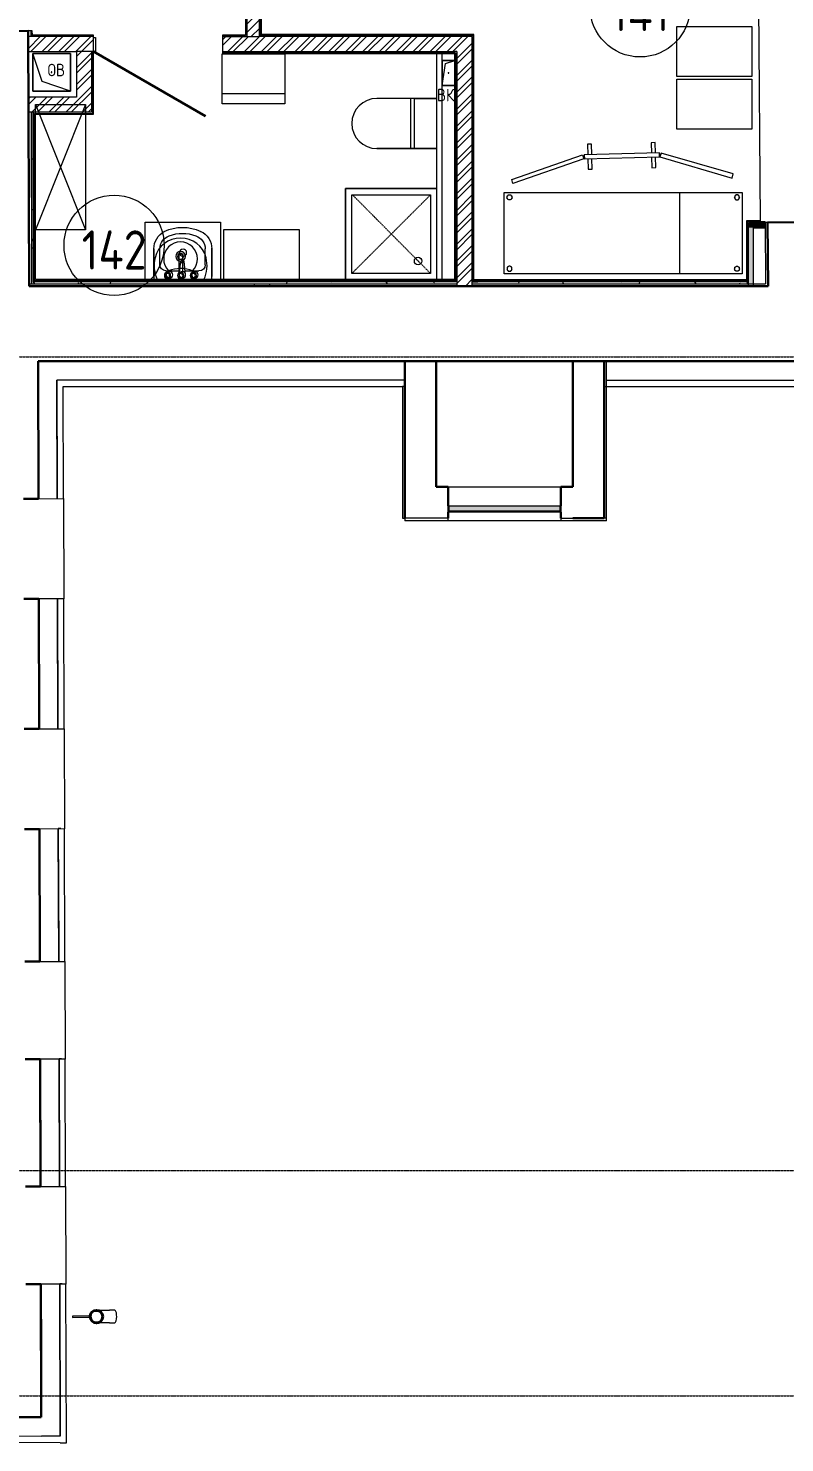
# Model space of a CAD drawing. Header units: millimetres. Extents: x -42533 to 645315, y 3457 to 82611.
# Drawn here: x 75937 to 81975, y 32096 to 43396 of the extents above; entities that cross this region are included whole.
import ezdxf

# ---------------------------------------------------------------- set-up
doc = ezdxf.new("R2010")
doc.units = ezdxf.units.MM
doc.linetypes.add('ADSK_Линия сетки', pattern=[25, 20, -2.5, 0, -2.5])
doc.linetypes.add('HIDDEN', pattern=[9.525, 6.35, -3.175])
for name, color, linetype, lineweight in [('_ Окна', 7, 'Continuous', 9), ('Аннотация', 7, 'Continuous', 18), ('Двери', 7, 'Continuous', 9), ('Обобщенные модели', 7, 'Continuous', 18), ('Окна', 7, 'Continuous', 9), ('Оси', 253, 'Continuous', 9), ('Перекрытие', 7, 'Continuous', 18), ('Сантехника', 7, 'Continuous', 18), ('Стены внутренние', 7, 'Continuous', 18), ('Стены наружные', 7, 'Continuous', 18), ('Стены несущие', 7, 'Continuous', 30), ('Стены отделка', 7, 'Continuous', 30), ('Стены штриховка', 7, 'Continuous', 9), ('ТХ', 5, 'Continuous', 0), ('ШТРИХОВКА', 252, 'Continuous', 15)]:
    doc.layers.add(name, color=color, linetype=linetype, lineweight=lineweight)
doc.layers.add('Линии', color=7, linetype='Continuous', lineweight=9, true_color=0x00a600)
doc.layers.add('ЭОМ_Лотки рабочие', color=5, linetype='Continuous')
doc.styles.add('GOST Common', font='GOST_Common.ttf', dxfattribs={"width": 0.9, "height": 350})
doc.styles.add('GOST Common_5', font='GOST_Common.ttf', dxfattribs={"width": 0.9, "height": 200})
pattern_1 = [(0, (557.2, 188.9), (406.4, 101.6), [33.528, -271.272, 33.528, -271.272, -1625.6]), (0, (557.2, 188.9), (406.4, 101.6), [-609.6, 33.528, -576.072, 33.528, -271.272, -711.2]), (0, (557.2, 188.9), (406.4, 101.6), [-1524, 33.528, -169.672, 33.528, -474.472]), (120, (709.6, 239.7), (-291.18818, 301.15272), [33.528, -271.272, 33.528, -271.272, -1625.6]), (120, (709.6, 239.7), (-291.18818, 301.15272), [-609.6, 33.528, -576.072, 33.528, -271.272, -711.2]), (120, (709.6, 239.7), (-291.18818, 301.15272), [-1524, 33.528, -169.672, 33.528, -474.472]), (240, (760.4, 442.9), (-115.21182, -402.75272), [33.528, -271.272, 33.528, -271.272, -1625.6]), (240, (760.4, 442.9), (-115.21182, -402.75272), [-609.6, 33.528, -576.072, 33.528, -271.272, -711.2]), (240, (760.4, 442.9), (-115.21182, -402.75272), [-1524, 33.528, -169.672, 33.528, -474.472])]

# ---------------------------------------------------------------- blocks, each defined once
blk = doc.blocks.new('Тумба-мойка')
at = {"layer": 'ТХ', "color": 0, "transparency": 33554687}
blk.add_lwpolyline([(-604500, 223793), (-604040, 223793), (-604040, 224393), (-604500, 224393)], close=True, dxfattribs=at)
for points in [[(-604064, 224325), (-604285, 224325), (-604040, 224325), (-604040, 223862), (-604290, 223862), (-604064, 223862)], [(-604161, 224277), (-604287, 224277)], [(-604111, 224227), (-604111, 224118)], [(-604076, 224121), (-604187, 224109)], [(-604076, 224070), (-604187, 224082)], [(-604109, 224072), (-604109, 223964)], [(-604159, 223914), (-604286, 223914)]]:
    blk.add_lwpolyline(points, dxfattribs=at)
for points in [[(-604078, 224173, -1), (-604078, 224225, -1)], [(-604078, 224070, -1), (-604078, 224121, -1)], [(-604078, 223970, -1), (-604078, 224022, -1)]]:
    blk.add_lwpolyline(points, format="xyb", close=True, dxfattribs=at)
for centre, radius in [((-604255, 224091), 28.8), ((-604185, 224095), 13.9)]:
    blk.add_circle(centre, radius, dxfattribs=at)
for centre, radius, start, end in [((-604285, 224167), 157, 90, 152.7704), ((-604108, 224095), 349, 155.4071, 204.5929), ((-604108, 224095), 301, 159.3842, 200.6158), ((-604286, 224168), 108, 90.4624, 162.3215), ((-604161, 224227), 49.8, 360, 90), ((-604286, 224022), 108, 197.6795, 270.5895), ((-604290, 224010), 148, 203.7636, 271.8244), ((-604159, 223964), 49.8, 270, 0)]:
    blk.add_arc(centre, radius, start, end, dxfattribs=at)
blk = doc.blocks.new('Ширма медицинская')
at = {"layer": 'ТХ', "color": 0, "lineweight": 0, "transparency": 33554687}
for p, q in [((300, 1215), (119, 645)), ((150, 634), (332, 1207)), ((332, 1207), (300, 1215)), ((118, 31), (118, 631)), ((118, 631), (130, 631)), ((119, 645), (150, 634)), ((149, 631), (149, 31)), ((34, 95), (118, 95)), ((130, 31), (118, 31)), ((119, 17), (150, 27)), ((300, -553), (119, 17)), ((149, 31), (130, 31)), ((150, 27), (332, -545)), ((332, -545), (300, -553))]:
    blk.add_line(p, q, dxfattribs=at)
at = {"layer": 'ТХ', "color": 0, "transparency": 33554687}
blk.add_line((118, 631), (149, 631), dxfattribs=at)
at = {"layer": 'ТХ', "color": 0, "lineweight": 0, "transparency": 33554687}
for points in [[(34, 571), (34, 603)], [(34, 603), (118, 603)], [(118, 571), (34, 571)], [(149, 603), (234, 603)], [(234, 571), (149, 571)], [(234, 603), (234, 571)], [(34, 63), (34, 95)], [(118, 63), (34, 63)], [(149, 95), (234, 95)], [(234, 63), (149, 63)], [(234, 95), (234, 63)]]:
    blk.add_lwpolyline(points, dxfattribs=at)
for centre, start, end in [((132, 636), 122.3336, 247.5506), ((132, 636), 292.4494, 20.7965), ((132, 25), 112.4494, 237.6664), ((132, 25), 339.2035, 67.5506)]:
    blk.add_arc(centre, 5.98, start, end, dxfattribs=at)
blk = doc.blocks.new('ТХ 1 этаж.')
at = {"layer": 'ТХ', "color": 252, "true_color": 0x939598}
for p, q in [((56659, 8945), (57059, 7945)), ((57059, 8945), (56659, 7945)), ((60401, 7593), (60401, 8243))]:
    blk.add_line(p, q, dxfattribs=at)
at = {"layer": 'ТХ', "color": 252, "ltscale": 15, "true_color": 0x939598, "transparency": 33554687}
for p, q in [((60401, 8243), (62301, 8243)), ((61801, 8243), (61801, 7593)), ((62301, 8243), (62301, 7593)), ((62301, 7593), (60401, 7593))]:
    blk.add_line(p, q, dxfattribs=at)
at = {"layer": 'ТХ', "color": 252, "true_color": 0x939598}
for points in [[(61778, 9569), (62378, 9569), (62378, 9169), (61778, 9169)], [(58649, 8950), (58149, 8950), (58149, 9350), (58649, 9350)], [(61778, 9149), (62378, 9149), (62378, 8749), (61778, 8749)], [(56659, 8945), (57059, 8945), (57059, 7945), (56659, 7945)], [(58764, 7947), (58764, 7547), (58164, 7547), (58164, 7947)]]:
    blk.add_lwpolyline(points, close=True, dxfattribs=at)
blk.add_lwpolyline([(58649, 9030), (58149, 9030)], dxfattribs=at)
at = {"layer": 'ТХ', "color": 252, "true_color": 0x939598, "transparency": 33554687}
for points in [[(60421, 8203), (60425, 8207), (60425, 8211), (60425, 8215), (60429, 8215), (60429, 8219), (60433, 8219), (60433, 8223), (60437, 8223), (60441, 8223), (60445, 8223), (60449, 8223), (60453, 8223), (60453, 8219), (60457, 8219), (60457, 8215), (60461, 8215), (60461, 8211), (60461, 8207), (60465, 8203), (60461, 8203), (60461, 8199), (60461, 8195), (60461, 8191), (60457, 8191), (60457, 8187), (60453, 8187), (60449, 8183), (60445, 8183), (60441, 8183), (60437, 8183), (60433, 8187), (60429, 8187), (60429, 8191), (60425, 8191), (60425, 8195), (60425, 8199), (60425, 8203)], [(62281, 8203), (62277, 8207), (62277, 8211), (62277, 8215), (62273, 8215), (62273, 8219), (62269, 8219), (62269, 8223), (62265, 8223), (62261, 8223), (62257, 8223), (62253, 8223), (62249, 8223), (62249, 8219), (62245, 8219), (62245, 8215), (62241, 8215), (62241, 8211), (62241, 8207), (62237, 8203), (62241, 8203), (62241, 8199), (62241, 8195), (62241, 8191), (62245, 8191), (62245, 8187), (62249, 8187), (62253, 8183), (62257, 8183), (62261, 8183), (62265, 8183), (62269, 8187), (62273, 8187), (62273, 8191), (62277, 8191), (62277, 8195), (62277, 8199), (62277, 8203)], [(60421, 7633), (60425, 7629), (60425, 7625), (60425, 7621), (60429, 7621), (60429, 7617), (60433, 7617), (60433, 7613), (60437, 7613), (60441, 7613), (60445, 7613), (60449, 7613), (60453, 7613), (60453, 7617), (60457, 7617), (60457, 7621), (60461, 7621), (60461, 7625), (60461, 7629), (60465, 7633), (60461, 7633), (60461, 7637), (60461, 7641), (60461, 7645), (60457, 7645), (60457, 7649), (60453, 7649), (60449, 7653), (60445, 7653), (60441, 7653), (60437, 7653), (60433, 7649), (60429, 7649), (60429, 7645), (60425, 7645), (60425, 7641), (60425, 7637), (60425, 7633)], [(62281, 7633), (62277, 7629), (62277, 7625), (62277, 7621), (62273, 7621), (62273, 7617), (62269, 7617), (62269, 7613), (62265, 7613), (62261, 7613), (62257, 7613), (62253, 7613), (62249, 7613), (62249, 7617), (62245, 7617), (62245, 7621), (62241, 7621), (62241, 7625), (62241, 7629), (62237, 7633), (62241, 7633), (62241, 7637), (62241, 7641), (62241, 7645), (62245, 7645), (62245, 7649), (62249, 7649), (62253, 7653), (62257, 7653), (62261, 7653), (62265, 7653), (62269, 7649), (62273, 7649), (62273, 7645), (62277, 7645), (62277, 7641), (62277, 7637), (62277, 7633)]]:
    blk.add_lwpolyline(points, close=True, dxfattribs=at)
at = {"layer": 'ТХ', "color": 252, "lineweight": 15, "true_color": 0x939598, "xscale": -1, "rotation": 91.39291799089979}
blk.add_blockref('Ширма медицинская', (61668, 8677), dxfattribs=at)
at = {"layer": 'ТХ', "color": 252, "true_color": 0x939598, "transparency": 33554687, "xscale": -1, "rotation": 90}
blk.add_blockref('Тумба-мойка', (281928, -596493), dxfattribs=at)
blk = doc.blocks.new('1 этаж')
at = {"layer": 'Окна'}
for points in [[(53128.067, 7291.943), (53992.201, 7291.943), (53994.701, 7294.443), (53099.701, 7294.443), (53102.201, 7291.943)], [(53992.201, 7252.137), (53992.201, 7291.943), (53102.201, 7291.943), (53102.201, 7252.137), (53989.506, 7252.137)], [(53989.506, 7249.443), (53992.201, 7252.137), (53102.201, 7252.137), (53104.895, 7249.443), (53988.361, 7249.443)], [(53947.201, 7246.943), (53949.701, 7249.443), (53144.701, 7249.443), (53147.201, 7246.943)], [(53147.201, 7244.443), (53947.201, 7244.443), (53947.201, 7246.943), (53147.201, 7246.943)]]:
    blk.add_hatch(color=8, dxfattribs=at).paths.add_polyline_path(points)
at = {"layer": 'Стены внутренние', "lineweight": 9}
h = blk.add_hatch(dxfattribs=at)
h.set_pattern_fill('FP_12', color=8, style=0, pattern_type=2)
h.set_pattern_definition(pattern_1)
h.paths.add_polyline_path([(49771.593, 9073.886), (49771.593, 9103.331), (49786.576, 9103.331), (49786.576, 10457.681), (49771.576, 10457.681), (49771.576, 9073.886)])
at = {"layer": 'Стены внутренние'}
for points in [[(55494.661, 9515.726), (55627.229, 9515.726), (55626.91, 9555.726), (55494.661, 9555.133)], [(55530.645, 9068.331), (55534.661, 9068.331), (55534.661, 9515.726), (55494.661, 9515.726), (55494.661, 9068.331)]]:
    blk.add_hatch(color=8, dxfattribs=at).paths.add_polyline_path(points)
at = {"layer": 'Стены внутренние', "lineweight": 9}
h = blk.add_hatch(dxfattribs=at)
h.set_pattern_fill('FP_12', color=8, style=0, pattern_type=2)
h.set_pattern_definition(pattern_1)
h.paths.add_polyline_path([(49771.593, 9068.331), (53151.301, 9068.331), (53151.301, 9083.331), (49771.593, 9083.331)])
h = blk.add_hatch(dxfattribs=at)
h.set_pattern_fill('FP_12', color=8, style=0, pattern_type=2)
h.set_pattern_definition(pattern_1)
h.paths.add_polyline_path([(55043.947, 9068.331), (55486.711, 9068.331), (55486.711, 9083.331), (53317.201, 9083.331), (53317.201, 9068.331), (53988.361, 9068.331)])
at = {"layer": 'Стены штриховка'}
h = blk.add_hatch(dxfattribs=at)
h.set_pattern_fill('ANSI34', color=8, scale=15)
h.set_pattern_definition([(45, (-31496.66, 188.9), (-202.0558, 202.0558), []), (45, (-31429.3, 188.9), (-202.0558, 202.0558), []), (45, (-31361.96, 188.9), (-202.0558, 202.0558), []), (45, (-31294.6, 188.9), (-202.0558, 202.0558), [])])
h.paths.add_polyline_path([(51590.094, 11233.331), (51490.094, 11233.331), (51490.094, 11042.681), (51590.094, 11042.681)])
h = blk.add_hatch(dxfattribs=at)
h.set_pattern_fill('ANSI32', color=8, scale=10)
h.set_pattern_definition([(45, (-31496.66, 188.9), (-67.35192, 67.35192), []), (45, (-31451.76, 188.9), (-67.35192, 67.35192), [])])
h.paths.add_polyline_path([(53287.201, 11042.681), (51590.094, 11042.681), (51296.882, 11042.681), (51296.882, 10922.681), (53151.301, 10922.681), (53167.201, 10922.681), (53167.201, 9048.331), (53287.201, 9048.331)])
h.paths.add_polyline_path([(50266.882, 11042.681), (49745.57, 11042.681), (49745.936, 10922.681), (50130.982, 10922.681), (50266.882, 10922.681)])
h.paths.add_polyline_path([(50250.982, 10922.681), (50130.982, 10922.681), (50130.982, 10557.681), (49747.05, 10557.681), (49747.416, 10437.681), (50250.982, 10437.681)])
at = {"layer": '_ Окна', "color": 8, "lineweight": 18}
for p, q in [((53097.201, 7294.443), (53099.701, 7294.443)), ((53097.201, 7244.443), (53097.201, 7294.443)), ((53147.201, 7244.443), (53097.201, 7244.443)), ((53099.701, 7294.443), (53102.201, 7291.943)), ((53102.201, 7291.943), (53102.201, 7252.137)), ((53102.201, 7252.137), (53104.895, 7249.443)), ((53104.895, 7249.443), (53144.701, 7249.443)), ((53144.701, 7249.443), (53147.201, 7246.943)), ((53147.201, 7246.943), (53147.201, 7244.443)), ((53947.201, 7246.943), (53949.701, 7249.443)), ((53947.201, 7244.443), (53947.201, 7246.943)), ((53997.201, 7244.443), (53947.201, 7244.443)), ((53949.701, 7249.443), (53989.506, 7249.443)), ((53989.506, 7249.443), (53992.201, 7252.137)), ((53992.201, 7291.943), (53994.701, 7294.443)), ((53992.201, 7252.137), (53992.201, 7291.943)), ((53994.701, 7294.443), (53997.201, 7294.443)), ((53997.201, 7294.443), (53997.201, 7244.443))]:
    blk.add_line(p, q, dxfattribs=at)
at = {"layer": 'Двери', "color": 8, "lineweight": 30}
blk.add_line((50266.882, 10922.681), (51158.888, 10407.681), dxfattribs=at)
at = {"layer": 'Линии', "color": 8}
for centre in [(54629.54, 11280.105), (50430.625, 9374.907)]:
    blk.add_circle(centre, 400, dxfattribs=at)
at = {"layer": 'Обобщенные модели', "color": 8}
for p, q in [((49780.982, 10907.681), (50080.982, 10907.681)), ((49780.982, 10607.681), (49780.982, 10907.681)), ((49855.982, 10682.681), (49780.982, 10907.681)), ((49780.982, 10907.681), (49780.982, 10607.681)), ((50080.982, 10907.681), (49780.982, 10907.681)), ((49780.982, 10907.681), (50080.982, 10907.681)), ((49780.982, 10607.681), (49780.982, 10907.681)), ((49855.982, 10682.681), (49780.982, 10907.681)), ((49780.982, 10907.681), (49780.982, 10607.681)), ((50080.982, 10907.681), (49780.982, 10907.681)), ((50080.982, 10907.681), (50080.982, 10607.681)), ((50080.982, 10607.681), (50080.982, 10907.681)), ((50080.982, 10907.681), (50080.982, 10607.681)), ((50080.982, 10607.681), (50080.982, 10907.681)), ((53049.701, 10652.12), (53049.701, 10852.12)), ((53049.701, 10852.12), (53149.701, 10852.12)), ((53149.701, 10852.12), (53049.701, 10852.12)), ((53049.701, 10852.12), (53049.701, 10652.12)), ((53074.701, 10827.12), (53149.701, 10852.12)), ((53149.701, 10852.12), (53149.701, 10652.12)), ((53149.701, 10652.12), (53149.701, 10852.12)), ((53049.701, 10652.12), (53074.701, 10827.12)), ((50080.982, 10607.681), (49855.982, 10682.681)), ((50080.982, 10607.681), (49855.982, 10682.681)), ((53149.701, 10652.12), (53049.701, 10652.12)), ((53049.701, 10652.12), (53149.701, 10652.12)), ((50080.982, 10607.681), (49780.982, 10607.681)), ((49780.982, 10607.681), (50080.982, 10607.681)), ((50080.982, 10607.681), (49780.982, 10607.681)), ((49780.982, 10607.681), (50080.982, 10607.681)), ((50238.462, 821.032), (50099.325, 819.976)), ((50099.325, 819.976), (50099.401, 809.976)), ((50099.401, 809.976), (50238.538, 811.032)), ((50435.125, 867.526), (50392.622, 867.203)), ((50393.381, 767.206), (50435.884, 767.528))]:
    blk.add_line(p, q, dxfattribs=at)
at = {"layer": 'Обобщенные модели', "color": 8, "flags": 128}
for points in [[(50301.994, 866.515), (50303.265, 866.525), (50305.928, 866.545), (50308.804, 866.567), (50311.889, 866.59), (50315.177, 866.615), (50318.663, 866.642), (50322.341, 866.67), (50326.206, 866.699), (50330.251, 866.73), (50334.47, 866.762), (50338.857, 866.795), (50343.404, 866.829), (50348.103, 866.865), (50352.948, 866.902), (50357.93, 866.94), (50363.043, 866.978), (50368.276, 867.018), (50373.623, 867.059), (50379.074, 867.1), (50384.621, 867.142), (50390.255, 867.185), (50392.622, 867.203)], [(50393.381, 767.206), (50387.714, 767.163), (50382.129, 767.12), (50376.637, 767.079), (50371.246, 767.038), (50365.964, 766.998), (50360.8, 766.959), (50355.763, 766.92), (50350.86, 766.883), (50346.099, 766.847), (50341.488, 766.812), (50337.034, 766.778), (50332.744, 766.746), (50328.626, 766.714), (50324.685, 766.684), (50320.928, 766.656), (50317.362, 766.629), (50313.991, 766.603), (50310.821, 766.579), (50307.858, 766.557), (50305.105, 766.536), (50302.753, 766.518)]]:
    blk.add_lwpolyline(points, dxfattribs=at)
at = {"layer": 'Обобщенные модели', "color": 8}
for centre, radius, start, end in [((49930.982, 10757.681), 2.5, 90, 270), ((49930.982, 10757.681), 2.5, 90, 270), ((49930.982, 10757.681), 2.5, 150, 255), ((49930.982, 10757.681), 2.5, 150, 255), ((49930.982, 10757.681), 2.5, 270, 90), ((49930.982, 10757.681), 2.5, 30, 90), ((49930.982, 10757.681), 2.5, 270, 90), ((49930.982, 10757.681), 2.5, 30, 90), ((49930.982, 10757.681), 2.5, 285, 0), ((49930.982, 10757.681), 2.5, 285, 0), ((53099.701, 10752.12), 2.5, 0, 180), ((53099.701, 10752.12), 2.5, 180, 0), ((53099.701, 10752.12), 2.5, 60, 165), ((53099.701, 10752.12), 2.5, 195, 270), ((53099.701, 10752.12), 2.5, 300, 0), ((50289.357, 816.418), 52, 0.4348438, 180.4348438), ((50289.357, 816.418), 52, 180.4348438, 0.4348438)]:
    blk.add_arc(centre, radius, start, end, dxfattribs=at)
at = {"layer": 'Обобщенные модели', "color": 8, "lineweight": 40}
for start, end in [(0.4348438, 180.4348438), (180.4348438, 0.4348438)]:
    blk.add_arc((50289.357, 816.418), 50, start, end, dxfattribs=at)
at = {"layer": 'Обобщенные модели', "color": 8}
for start_param, end_param in [(4.71238898, 6.283185307), (3.141592654, 4.71238898)]:
    blk.add_ellipse((50435.505, 817.527), major_axis=(-0.379, 49.999), ratio=0.309016994, start_param=start_param, end_param=end_param, dxfattribs=at)
at = {"layer": 'Окна', "color": 8}
for p, q in [((53099.701, 7294.443), (53994.701, 7294.443)), ((53992.201, 7291.943), (53102.201, 7291.943)), ((53992.201, 7252.137), (53102.201, 7252.137)), ((53144.701, 7249.443), (53949.701, 7249.443)), ((53947.201, 7246.943), (53147.201, 7246.943)), ((53947.201, 7244.443), (53147.201, 7244.443))]:
    blk.add_line(p, q, dxfattribs=at)
at = {"layer": 'Оси', "color": 8, "linetype": 'ADSK_Линия сетки'}
for p, q in [((-9557.528, 8483.902), (56672.201, 8483.902)), ((-9557.528, 1983.902), (56672.201, 1983.902)), ((-9557.528, 183.902), (56562.053, 183.902))]:
    blk.add_line(p, q, dxfattribs=at)
at = {"layer": 'Перекрытие', "color": 8}
blk.add_line((55591.903, 9555.92), (55626.902, 9556.203), dxfattribs=at)
blk.add_lwpolyline([(50266.882, 11034.681), (50281.882, 11034.681), (50281.882, 10922.681)], dxfattribs=at)
at = {"layer": 'Сантехника', "color": 8}
for p, q in [((53007.201, 10548.331), (52527.201, 10548.331)), ((52827.201, 10548.331), (52527.201, 10548.331)), ((52797.201, 10548.331), (52797.201, 10148.331)), ((52827.201, 10148.331), (52827.201, 10548.331)), ((52827.201, 10548.331), (53007.201, 10548.331)), ((52527.201, 10148.331), (53007.201, 10148.331)), ((52827.201, 10148.331), (52527.201, 10148.331)), ((53007.201, 10148.331), (52827.201, 10148.331)), ((53007.201, 9829.231), (52277.201, 9829.231)), ((52277.201, 9829.231), (52277.201, 9103.331)), ((52277.201, 9103.331), (52277.201, 9829.231)), ((52277.201, 9829.231), (53007.201, 9829.231)), ((52327.201, 9779.231), (52957.201, 9779.231)), ((52327.201, 9149.231), (52327.201, 9779.231)), ((52957.201, 9779.231), (52957.201, 9149.231)), ((50945.982, 9298.222), (50945.982, 9154.019)), ((50975.982, 9298.222), (50975.982, 9154.019)), ((52957.201, 9149.231), (52327.201, 9149.231))]:
    blk.add_line(p, q, dxfattribs=at)
at = {"layer": 'Сантехника', "color": 8, "linetype": 'HIDDEN', "lineweight": 9}
for p, q in [((52957.201, 9779.231), (52327.201, 9149.231)), ((52957.201, 9149.231), (52337.945, 9773.885))]:
    blk.add_line(p, q, dxfattribs=at)
at = {"layer": 'Сантехника', "color": 8}
blk.add_circle((52857.201, 9249.231), 30, dxfattribs=at)
for centre, radius, start, end in [((52527.201, 10348.331), 200, 90, 270), ((52527.201, 10348.331), 200, 90, 270), ((50955.101, 9228.454), 203.526, 88.3442198, 166.3649452), ((50955.101, 9228.454), 203.526, 88.3442198, 166.3649452), ((50960.982, 9266.899), 135, 315.4629123, 225.0556058), ((50966.863, 9228.454), 203.526, 13.6350548, 91.6557802), ((50966.863, 9228.454), 203.526, 13.6350548, 91.6557802), ((51014.306, 9214.093), 264.447, 166.3649452, 204.8762694), ((51014.306, 9214.093), 264.447, 166.3649452, 204.9349758), ((50960.982, 9286.899), 38.576, 0, 180), ((50960.982, 9286.899), 38.576, 180, 0), ((50960.982, 9286.899), 23.492, 0, 180), ((50960.982, 9286.899), 23.492, 180, 0), ((50907.658, 9214.093), 264.447, 335.0650242, 13.6350548), ((50907.658, 9214.093), 264.447, 335.1237306, 13.6350548), ((50856.667, 9134.019), 25, 0, 180), ((50962.538, 8923.007), 266.583, 69.1986398, 111.3198783), ((50960.982, 9134.019), 25, 0, 180), ((51062.248, 9134.019), 25, 0, 180), ((50856.667, 9134.019), 25, 180, 0), ((50856.667, 9133.001), 17.002, 0, 180), ((50856.667, 9133.001), 17.002, 180, 0), ((50960.982, 9134.019), 25, 180, 0), ((50961.746, 9132.575), 16.806, 90, 270), ((50961.746, 9132.575), 16.806, 270, 90), ((51062.248, 9134.019), 25, 180, 0), ((51062.248, 9134.019), 17.003, 0, 180), ((51062.248, 9134.019), 17.003, 180, 0)]:
    blk.add_arc(centre, radius, start, end, dxfattribs=at)
blk.add_ellipse((50960.982, 9298.222), major_axis=(15, 0), ratio=0.428525073, start_param=0, end_param=3.141592654, dxfattribs=at)
at = {"layer": 'Стены внутренние', "color": 8}
for p, q in [((55591.776, 9571.626), (55577.831, 11295.863)), ((53007.201, 9103.331), (53007.201, 10906.781)), ((53047.201, 10906.781), (53047.201, 9103.331)), ((55626.84, 9563.817), (55591.841, 9563.534)), ((55626.902, 9556.203), (55626.84, 9563.817)), ((53097.201, 7444.443), (53997.201, 7444.443))]:
    blk.add_line(p, q, dxfattribs=at)
at = {"layer": 'Стены наружные', "color": 8}
for p, q in [((50026.776, 7351.313), (50029.212, 6551.317)), ((52752.203, 7194.443), (52752.203, 7174.443)), ((54362.201, 7174.443), (52752.203, 7174.443)), ((53097.201, 7174.443), (53097.201, 7194.443)), ((53997.201, 7194.443), (53997.201, 7174.443)), ((54362.201, 7194.443), (54342.201, 7194.443)), ((54362.201, 7174.443), (54362.201, 7194.443)), ((49979.205, 6553.757), (49999.205, 6553.818)), ((49979.213, 6551.164), (49979.205, 6553.757)), ((49999.205, 6553.818), (49999.212, 6551.225)), ((50032.376, 5512.556), (50034.813, 4712.56)), ((50004.803, 4715.847), (49984.803, 4715.786)), ((49984.813, 4712.407), (49984.803, 4715.786)), ((50004.803, 4715.847), (50004.813, 4712.468)), ((50038.039, 3653.565), (50040.415, 2873.568)), ((50010.406, 2876.466), (49990.406, 2876.405)), ((49990.415, 2873.416), (49990.406, 2876.405)), ((50010.406, 2876.466), (50010.415, 2873.477)), ((50043.515, 1855.804), (50045.891, 1075.808)), ((50015.88, 1079.355), (49995.88, 1079.294)), ((49995.891, 1075.656), (49995.88, 1079.294)), ((50015.88, 1079.355), (50015.891, 1075.716))]:
    blk.add_line(p, q, dxfattribs=at)
at = {"layer": 'Стены несущие', "color": 8}
for p, q in [((49745.393, 11087.818), (49345.395, 11086.6)), ((49751.605, 9048.331), (49745.393, 11087.818)), ((56016.17, 9559.351), (55646.182, 9556.359)), ((55646.182, 9556.359), (55646.19, 9555.359)), ((55646.19, 9555.359), (55646.909, 9555.364)), ((55646.909, 9555.364), (55651.01, 9048.331)), ((55651.01, 9048.331), (49751.605, 9048.331)), ((49823.433, 8448.448), (49826.776, 7350.704)), ((49823.433, 8448.331), (56165.16, 8448.331)), ((52752.201, 7194.443), (52752.201, 8448.331)), ((53002.201, 7444.443), (53002.201, 8448.331)), ((54092.201, 8448.331), (54092.201, 7444.443)), ((54342.201, 8448.331), (54342.201, 7194.443)), ((49706.777, 7350.338), (49826.776, 7350.704)), ((53097.201, 7444.443), (53002.201, 7444.443)), ((53097.201, 7294.443), (53097.201, 7444.443)), ((54092.201, 7444.443), (53997.201, 7444.443)), ((53997.201, 7444.443), (53997.201, 7294.443)), ((53097.201, 7194.443), (53097.201, 7244.443)), ((53997.201, 7244.443), (53997.201, 7194.443)), ((54092.201, 7194.443), (54342.201, 7194.443)), ((49829.213, 6550.707), (49709.214, 6550.342)), ((49832.377, 5511.947), (49829.213, 6550.707)), ((49829.213, 6550.707), (49832.377, 5511.947)), ((49712.378, 5511.581), (49832.377, 5511.947)), ((49834.814, 4711.95), (49714.815, 4711.585)), ((49834.814, 4711.95), (49838.04, 3652.955)), ((49718.04, 3652.59), (49838.04, 3652.955)), ((49840.416, 2872.959), (49720.416, 2872.594)), ((49843.516, 1855.195), (49840.416, 2872.959)), ((49840.416, 2872.959), (49843.378, 1900.346)), ((49723.516, 1854.829), (49843.516, 1855.195)), ((49845.892, 1075.199), (49725.892, 1074.833)), ((49849.131, 11.841), (49845.892, 1075.199)), ((49845.892, 1075.199), (49847.577, 521.864)), ((49849.131, 11.841), (46669.296, 34.107))]:
    blk.add_line(p, q, dxfattribs=at)
at = {"layer": 'Стены отделка', "color": 8, "lineweight": 9}
for p, q in [((51478.094, 11233.331), (51478.094, 11054.681)), ((51605.994, 11058.581), (51605.994, 11248.331)), ((49777.432, 11087.916), (49745.433, 11087.819)), ((49745.433, 11087.819), (49751.576, 9073.825)), ((49765.433, 11087.879), (49765.57, 11042.681)), ((49777.534, 11054.681), (49777.432, 11087.916)), ((49765.479, 11072.681), (49765.479, 11042.681)), ((50266.882, 11054.681), (49777.534, 11054.681)), ((50266.882, 10922.681), (50266.882, 11054.681)), ((51296.882, 11054.681), (51296.882, 10906.781)), ((51478.094, 11054.681), (51296.882, 11054.681)), ((53287.201, 11042.681), (51590.094, 11042.681)), ((53303.101, 11058.581), (51605.994, 11058.581)), ((53287.201, 11042.681), (53287.201, 9048.331)), ((53303.101, 9099.231), (53303.101, 11058.581)), ((49745.896, 10922.681), (50130.982, 10922.681)), ((50130.982, 10922.681), (50130.982, 10557.681)), ((51296.882, 10906.781), (53151.301, 10906.781)), ((53167.201, 10922.681), (53151.301, 10922.681)), ((53151.301, 9092.331), (53151.301, 10906.781)), ((53167.201, 10922.681), (53167.201, 9068.331)), ((50130.982, 10557.681), (49747.008, 10557.681)), ((49767.416, 10437.681), (49771.576, 9073.886)), ((49802.476, 9103.331), (49802.476, 10421.781)), ((55591.776, 9571.626), (55478.761, 9571.626)), ((55478.761, 9571.626), (55478.761, 9083.781)), ((55494.661, 9555.726), (55627.938, 9555.726)), ((55494.661, 9048.331), (55494.661, 9555.726)), ((55534.661, 9048.331), (55534.661, 9515.726)), ((55534.661, 9515.726), (55627.938, 9515.726)), ((55591.905, 9555.726), (55591.776, 9571.626)), ((55646.182, 9556.359), (55626.902, 9556.203)), ((55626.902, 9556.203), (55630.848, 9068.331)), ((55627.938, 9515.726), (55627.938, 9555.726)), ((55646.909, 9555.364), (55646.901, 9556.364)), ((49751.605, 9068.331), (49751.605, 9048.331)), ((49751.605, 9068.331), (53167.201, 9068.331)), ((49771.593, 9103.331), (49771.593, 9068.331)), ((53151.301, 9103.331), (49802.476, 9103.331)), ((51551.407, 9049.402), (51551.604, 9068.331)), ((51654.301, 9048.331), (51551.407, 9049.402)), ((51671.611, 9068.331), (51671.403, 9048.331)), ((53287.201, 9083.331), (53333.101, 9083.331)), ((53287.201, 9068.331), (55630.848, 9068.331)), ((55486.711, 9099.231), (53303.101, 9099.231)), ((55478.761, 9083.781), (55494.661, 9083.781)), ((55486.711, 9068.331), (55486.711, 9099.231)), ((49973.432, 8448.905), (49823.433, 8448.448)), ((49973.434, 8448.331), (49973.432, 8448.905)), ((54362.201, 7194.443), (54362.201, 8448.331)), ((50023.89, 8298.596), (49973.89, 8298.444)), ((52752.201, 8298.331), (49973.891, 8298.331)), ((50023.891, 8298.331), (50023.89, 8298.596)), ((54362.201, 8298.331), (56337.098, 8298.331)), ((50024.043, 8248.331), (52732.201, 8248.331)), ((50026.776, 7351.313), (50024.043, 8248.331)), ((52732.201, 8248.331), (52732.201, 7194.443)), ((54342.201, 8248.331), (56387.504, 8248.331)), ((49826.776, 7350.704), (50026.776, 7351.313)), ((49826.776, 7350.704), (49826.776, 7350.704)), ((49976.609, 7405.777), (49976.776, 7351.161)), ((52732.201, 7194.443), (52752.201, 7194.443)), ((50029.212, 6551.317), (49829.213, 6550.707)), ((50032.376, 5512.556), (50029.212, 6551.317)), ((49982.199, 5570.786), (49982.377, 5512.404)), ((49832.377, 5511.947), (50032.376, 5512.556)), ((50034.813, 4712.56), (49834.814, 4711.95)), ((50038.039, 3653.565), (50034.813, 4712.56)), ((49987.788, 3735.794), (49988.039, 3653.412)), ((49838.04, 3652.955), (50038.039, 3653.565)), ((49838.04, 3652.955), (49838.04, 3652.955)), ((50040.415, 2873.568), (49840.416, 2872.959)), ((50043.515, 1855.804), (50040.415, 2873.568)), ((49843.378, 1900.346), (49843.516, 1855.195)), ((49843.516, 1855.195), (50043.515, 1855.804)), ((49993.378, 1900.803), (49993.515, 1855.652)), ((50045.891, 1075.808), (49845.892, 1075.199)), ((50049.749, -190.791), (50045.891, 1075.808)), ((49847.577, 521.864), (49849.131, 11.841)), ((46667.895, -165.888), (49999.744, -189.218)), ((49999.592, -139.216), (49849.588, -138.166)), ((49999.592, -139.216), (49999.592, -139.216)), ((49999.744, -189.218), (49999.749, -190.943)), ((49999.749, -190.943), (50049.749, -190.791))]:
    blk.add_line(p, q, dxfattribs=at)
for points in [[(50250.982, 10922.681), (50250.982, 10437.681), (49747.373, 10437.681)], [(49802.476, 10421.781), (50266.882, 10421.781), (50266.882, 10922.681)]]:
    blk.add_lwpolyline(points, dxfattribs=at)
at = {"layer": 'Стены штриховка', "color": 8}
for p, q in [((51480.094, 11233.331), (51480.094, 11052.681)), ((51490.094, 11233.331), (51490.094, 11042.681)), ((51590.094, 11042.681), (51590.094, 11233.331)), ((51599.094, 11051.681), (51599.094, 11233.331)), ((49775.54, 11052.681), (49775.432, 11087.91)), ((50266.882, 11042.681), (49745.591, 11042.681)), ((50266.882, 11052.681), (49775.54, 11052.681)), ((51480.094, 11052.681), (51296.882, 11052.681)), ((51296.882, 11042.681), (51590.094, 11042.681)), ((53296.201, 11051.681), (51599.094, 11051.681)), ((53296.201, 9083.331), (53296.201, 11051.681)), ((50281.882, 10922.681), (50130.982, 10922.681)), ((51296.882, 10922.681), (53151.301, 10922.681)), ((51296.882, 10913.681), (53158.201, 10913.681)), ((53158.201, 9083.331), (53158.201, 10913.681)), ((49795.576, 9092.331), (49795.576, 10428.681)), ((55485.661, 9564.726), (55591.832, 9564.726)), ((55485.661, 9083.781), (55485.661, 9564.726)), ((53158.201, 9083.331), (49786.576, 9083.331)), ((53151.301, 9092.331), (49795.576, 9092.331)), ((53167.201, 9068.331), (53167.201, 9048.331)), ((55486.711, 9092.331), (53296.201, 9092.331)), ((55486.711, 9083.331), (53333.101, 9083.331)), ((49976.776, 7351.161), (49973.89, 8298.444)), ((49973.89, 8298.444), (49976.609, 7405.777)), ((52752.201, 8248.331), (52732.201, 8248.331)), ((53097.201, 7194.443), (52752.201, 7194.443)), ((53997.201, 7194.443), (54092.201, 7194.443)), ((49982.377, 5512.404), (49979.213, 6551.164)), ((49979.213, 6551.164), (49982.199, 5570.786)), ((49988.039, 3653.412), (49984.813, 4712.407)), ((49984.813, 4712.407), (49987.788, 3735.794)), ((49993.515, 1855.652), (49990.415, 2873.416)), ((49990.415, 2873.416), (49993.378, 1900.803)), ((49999.592, -139.216), (49995.891, 1075.656)), ((49995.891, 1075.656), (49999.592, -139.216)), ((46668.245, -115.89), (49849.588, -138.166))]:
    blk.add_line(p, q, dxfattribs=at)
for points in [[(49795.576, 10428.681), (50259.982, 10428.681), (50259.982, 10922.681)], [(49786.576, 9083.331), (49786.576, 10437.681), (49771.576, 10437.681), (49771.576, 9073.886)]]:
    blk.add_lwpolyline(points, dxfattribs=at)
at = {"layer": 'ЭОМ_Лотки рабочие'}
blk.add_blockref('ТХ 1 этаж.', (-6856.492, 1554.379), dxfattribs=at)
at = {"layer": 'Аннотация', "color": 8, "style": 'GOST Common_5', "width": 0.9}
for s, p in [('ОВ', (49899.151, 10725.542)), ('ВК', (53007.65, 10525.548))]:
    blk.add_text(s, height=100, dxfattribs=at).set_placement(p)
at = {"layer": 'Аннотация', "color": 8, "lineweight": 9, "char_height": 312.5, "width": 520.21112, "attachment_point": 5, "line_spacing_factor": 1.022766, "style": 'GOST Common'}
for s, insert in [('141', (54629.54, 11243.157)), ('142', (50430.625, 9337.959))]:
    blk.add_mtext(s, dxfattribs=dict(at, insert=insert))

msp = doc.modelspace()

# ---------------------------------------------------------------- block references
at = {"layer": 'ШТРИХОВКА'}
msp.add_blockref('1 этаж', (26191.6, 32286.7), dxfattribs=at)

doc.saveas('drawing.dxf')
